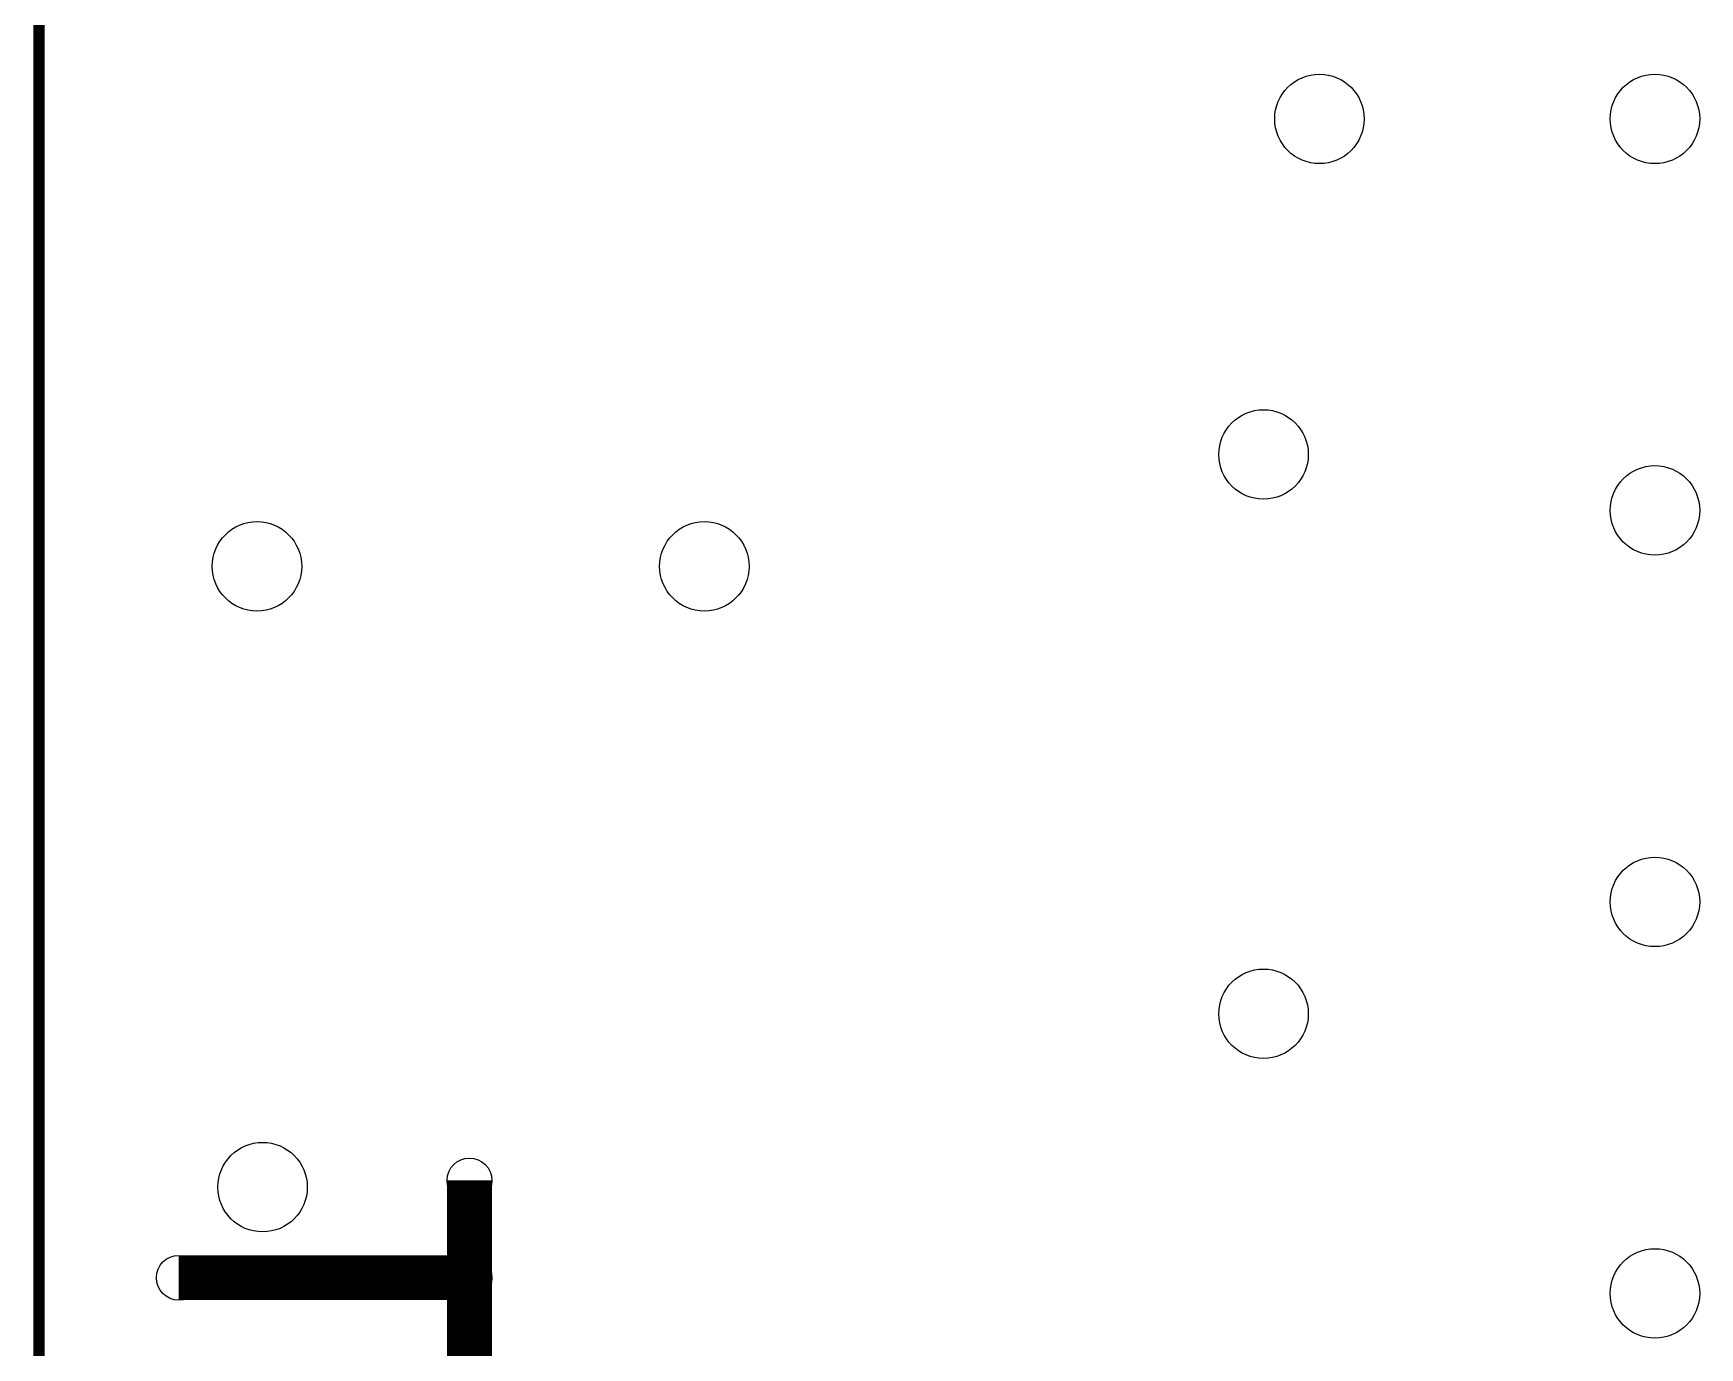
# Model space of a CAD drawing. Extents: x 0 to 23.8, y 0 to 22.7.
# Drawn here: x 2.824 to 6.609, y 9.183 to 12.168 of the extents above; entities that cross this region are included whole.
import ezdxf

# ---------------------------------------------------------------- set-up
doc = ezdxf.new("R2010")
doc.units = 0
doc.layers.get('0').update_dxf_attribs({"linetype": 'CONTINUOUS'})
for name, color, linetype in [('XIAOESP32C3_GBO', 7, 'CONTINUOUS'), ('XIAOESP32C3_GBS', 6, 'CONTINUOUS'), ('XIAOESP32C3_TXT', 14, 'CONTINUOUS')]:
    doc.layers.add(name, color=color, linetype=linetype)

# ---------------------------------------------------------------- blocks, each defined once
blk = doc.blocks.new('ROUND_2')
blk.add_circle((0, 0), 0.0508)
blk = doc.blocks.new('ROUND_24')
blk.add_circle((0, 0), 0.1016)

msp = doc.modelspace()

# ---------------------------------------------------------------- linework, layer by layer
at = {"layer": 'XIAOESP32C3_GBO'}
for points, const_width in [([(2.83718, 20.08886), (2.83718, 6.11886)], 0.0254), ([(3.81508, 9.12368), (3.81508, 9.5631)], 0.1016), ([(3.81508, 9.34212), (3.15468, 9.34212)], 0.1016)]:
    msp.add_lwpolyline(points, dxfattribs=dict(at, const_width=const_width))
at = {"layer": 'XIAOESP32C3_GBS', "const_width": 0.0254}
msp.add_lwpolyline([(2.83718, 20.08886), (2.83718, 6.11886)], dxfattribs=at)

# ---------------------------------------------------------------- block references
at = {"layer": 'XIAOESP32C3_GBO'}
for p in [(3.81508, 9.5631), (3.15468, 9.34212), (3.81508, 9.34212)]:
    msp.add_blockref('ROUND_2', p, dxfattribs=at)
at = {"layer": 'XIAOESP32C3_TXT'}
for p in [(5.74548, 11.97356), (6.50748, 11.97356), (5.61848, 11.21156), (6.50748, 11.08456), (3.33248, 10.95756), (4.34848, 10.95756), (6.50748, 10.19556), (5.61848, 9.94156), (3.34518, 9.54786), (6.50748, 9.30656)]:
    msp.add_blockref('ROUND_24', p, dxfattribs=at)

doc.saveas('drawing.dxf')
